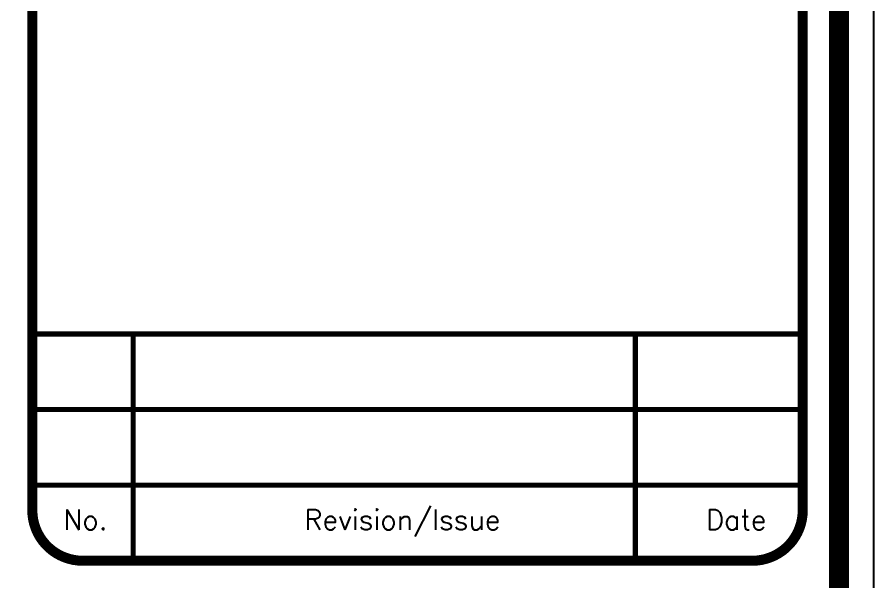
# Model space of a CAD drawing. Header units: centimetres. Extents: x 7997 to 116674, y 1017 to 13844.
# Drawn here: x 82355.3 to 82659.5, y 9765.2 to 9965.7 of the extents above; entities that cross this region are included whole.
import ezdxf
from ezdxf.enums import TextEntityAlignment as Align

# ---------------------------------------------------------------- set-up
doc = ezdxf.new("R2010")
doc.units = ezdxf.units.CM
doc.header["$LTSCALE"] = 200
doc.layers.add('DIM', color=11, linetype='Continuous')
doc.layers.add('HA', color=251, linetype='Continuous', lineweight=0)
doc.styles.add('$0$$0$Roman', font='romans')

# ---------------------------------------------------------------- blocks, each defined once
blk = doc.blocks.new('08-TITLE SHEET-selattin', base_point=(45714.81, -203081.37))
at = {"color": 0}
blk.add_lwpolyline([(51244.81, -203081.37), (45714.81, -203081.37), (45714.81, -206921.37), (51244.81, -206921.37)], close=True, dxfattribs=at)
at = {"color": 0, "linetype": 'ByBlock', "const_width": 17.04}
blk.add_lwpolyline([(45744.29, -206891.89), (51215.34, -206891.89), (51215.34, -203110.84), (45744.29, -203110.84)], close=True, dxfattribs=at)
at = {"color": 0, "linetype": 'ByBlock', "const_width": 8.52}
blk.add_lwpolyline([(50575.88, -205460.85), (51142.07, -205460.85, 0.414214), (51184.66, -205418.25), (51184.66, -204045.63, 0.414214), (51142.07, -204003.04), (50575.88, -204003.04, 0.414214), (50533.29, -204045.63), (50533.29, -205418.25, 0.414214)], format="xyb", close=True, dxfattribs=at)
at = {"color": 0, "linetype": 'ByBlock', "const_width": 4.26}
for points in [[(50533.29, -205269.18), (51184.66, -205269.18)], [(50618.47, -205460.85), (50618.47, -205269.18)], [(51043.13, -205460.85), (51043.13, -205269.18)], [(50533.29, -205333.07), (51184.66, -205333.07)], [(50533.29, -205396.96), (51184.66, -205396.96)]]:
    blk.add_lwpolyline(points, dxfattribs=at)
at = {"layer": 'HA', "ltscale": 1.2}
blk.add_lwpolyline([(45714.81, -203081.37), (51244.81, -203081.37), (51244.81, -206921.37), (45714.81, -206921.37)], close=True, dxfattribs=at)
at = {"color": 0, "style": '$0$$0$Roman'}
for s, height, p in [('No.', 17.037, (50578.11, -205426.19)), ('Revision/Issue', 17.0371, (50846.12, -205426.19)), ('Date', 17.037, (51128.35, -205426.19))]:
    blk.add_text(s, height=height, dxfattribs=at).set_placement(p, align=Align.MIDDLE_CENTER)

msp = doc.modelspace()

# ---------------------------------------------------------------- linework, layer by layer
at = {"linetype": 'Continuous'}
msp.add_lwpolyline([(80336.8987, 9159.2841), (82659.4987, 9159.2841), (82659.4987, 10772.0841), (80336.8987, 10772.0841)], close=True, dxfattribs=at)

# ---------------------------------------------------------------- block references
at = {"layer": 'DIM', "color": 0, "linetype": 'Continuous', "xscale": 0.420000000000001, "yscale": 0.420000000000001, "zscale": 0.420000000000001}
msp.add_blockref('08-TITLE SHEET-selattin', (80336.8987, 10772.0841), dxfattribs=at)

doc.saveas('drawing.dxf')
